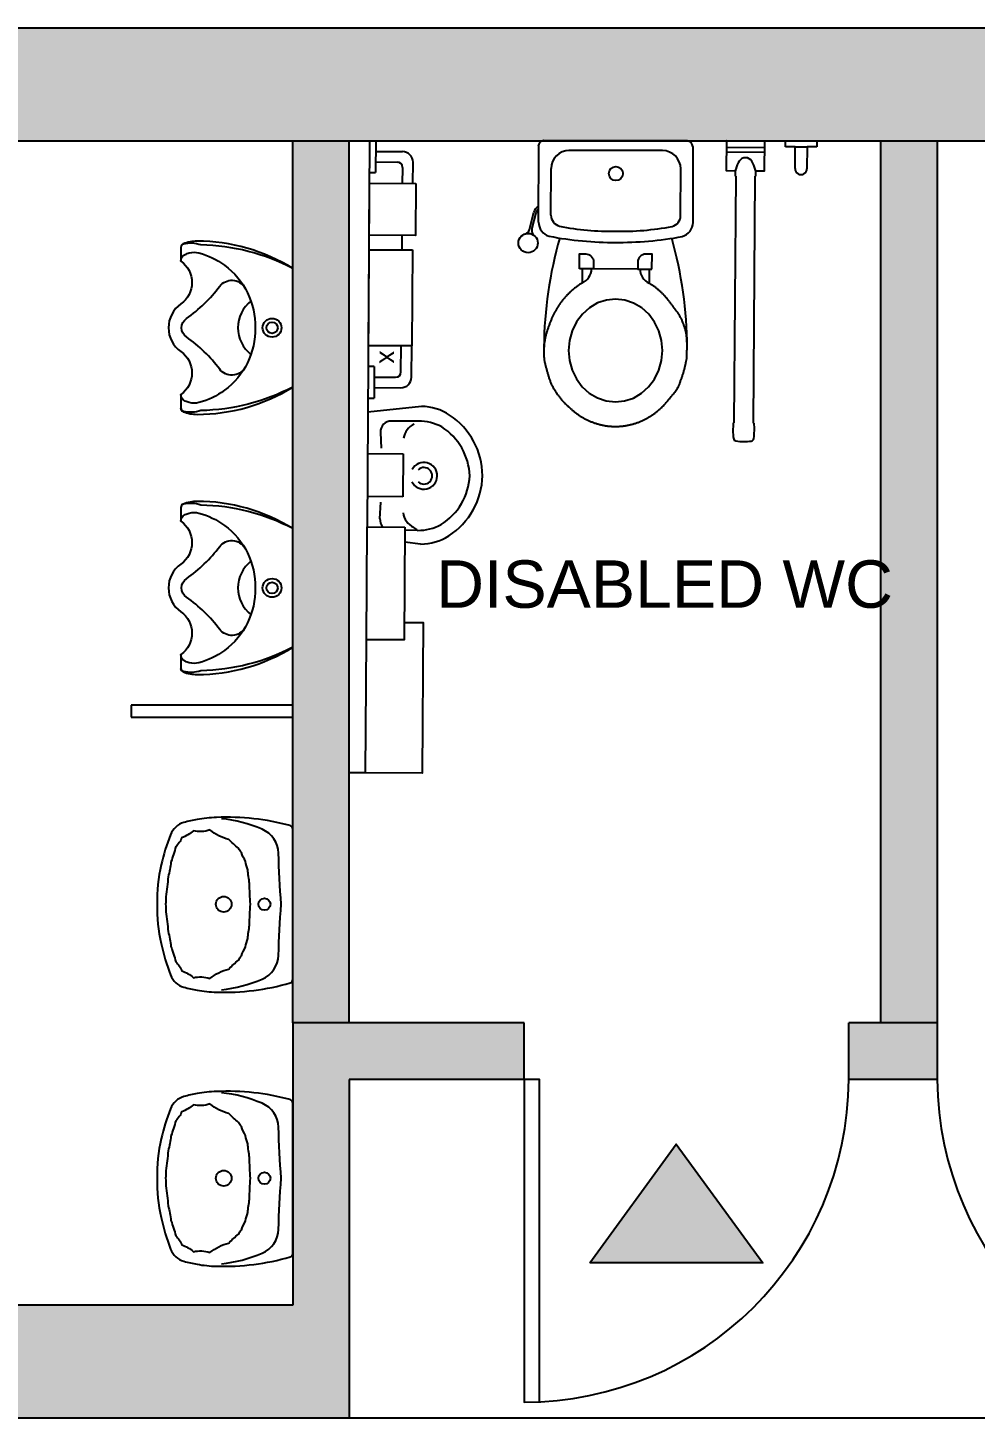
# Model space of a CAD drawing. Extents: x 128652 to 138698, y 161007 to 165865.
# Drawn here: x 131372 to 133887, y 161007 to 164701 of the extents above; entities that cross this region are included whole.
import ezdxf

# ---------------------------------------------------------------- set-up
doc = ezdxf.new("R2010")
doc.units = 0
doc.header["$LTSCALE"] = 25
for name, color, linetype in [('A-DOORS___FRAMES-G', 7, 'CONTINUOUS'), ('A-EXTERNAL_WALLS-G', 7, 'CONTINUOUS'), ('A-GROUND_FLOOR_WALLS', 7, 'CONTINUOUS'), ('A-SANITARY', 7, 'CONTINUOUS'), ('A-TEXT', 7, 'CONTINUOUS'), ('A-WALL_HATCH', 254, 'CONTINUOUS')]:
    doc.layers.add(name, color=color, linetype=linetype)
doc.styles.get("Standard").update_dxf_attribs({"font": 'arial.ttf'})

# ---------------------------------------------------------------- blocks, each defined once
blk = doc.blocks.new('*U2')
at = {"layer": 'A-WALL_HATCH', "linetype": 'CONTINUOUS'}
for points in [[(130285.2, 164402.2), (130285.2, 164701), (132075.2, 164401.8)], [(132075.2, 164401.8), (130285.2, 164701), (132075.2, 164701)], [(132075.2, 164401.8), (132075.2, 164701), (132225.2, 164401.7)], [(132225.2, 164401.7), (132075.2, 164701), (132225.2, 164701)], [(132225.2, 164401.7), (132225.2, 164701), (132689.2, 164401.6)], [(132689.2, 164401.6), (132225.2, 164701), (132689.2, 164701)], [(132689.2, 164401.6), (132689.2, 164701), (133551.2, 164401.4)], [(133551.2, 164401.4), (132689.2, 164701), (133551.2, 164701)], [(133551.2, 164401.4), (133551.2, 164701), (133636.3, 164401.4)], [(133636.3, 164401.4), (133551.2, 164701), (133636.3, 164701)], [(133636.3, 164401.4), (133636.3, 164701), (133786.3, 164401.4)], [(133786.3, 164401.4), (133636.3, 164701), (133786.3, 164701)], [(133786.3, 164401.4), (133786.3, 164701), (134648.3, 164401.1)], [(134648.3, 164401.1), (133786.3, 164701), (134648.3, 164701)], [(133636.3, 162057.3), (133636.3, 164401), (133786.3, 162057.3)], [(133786.3, 162057.3), (133636.3, 164401), (133786.3, 164401)], [(132075.2, 161007.3), (132075.2, 162057.3), (132225.2, 161007.3)], [(132225.2, 161007.3), (132075.2, 162057.3), (132225.2, 162057.3)], [(132225.2, 161907.3), (132225.2, 162057.3), (132689.2, 161907.3)], [(132689.2, 161907.3), (132225.2, 162057.3), (132689.2, 162057.3)], [(133551.2, 161907.3), (133551.2, 162057.3), (133636.3, 161907.3)], [(133636.3, 161907.3), (133551.2, 162057.3), (133636.3, 162057.3)], [(133636.3, 161907.3), (133636.3, 162057.3), (133786.3, 161907.3)], [(133786.3, 161907.3), (133636.3, 162057.3), (133786.3, 162057.3)], [(130285.2, 161007.3), (130285.2, 161307.3), (132075.2, 161007.3)], [(132075.2, 161007.3), (130285.2, 161307.3), (132075.2, 161307.3)]]:
    blk.add_solid(points, dxfattribs=at)
blk = doc.blocks.new('*U4')
at = {"layer": 'A-WALL_HATCH', "linetype": 'CONTINUOUS'}
for points in [[(132075.2, 162057.3), (132075.2, 164401), (132225.2, 162057.3)], [(132225.2, 162057.3), (132075.2, 164401), (132225.2, 164401)]]:
    blk.add_solid(points, dxfattribs=at)
blk = doc.blocks.new('*U7')
at = {"layer": 'A-GROUND_FLOOR_WALLS', "color": 252, "linetype": 'CONTINUOUS'}
for points in [[(133093.4, 161420), (132863.9, 161420), (133093.4, 161735.7)], [(133093.4, 161420), (133093.4, 161735.7), (133322.9, 161420)]]:
    blk.add_solid(points, dxfattribs=at)

msp = doc.modelspace()

# ---------------------------------------------------------------- linework, layer by layer
at = {"layer": 'A-DOORS___FRAMES-G', "linetype": 'CONTINUOUS'}
msp.add_lwpolyline([(132689.2, 161907.3), (132689.2, 161050.1), (132730.1, 161051), (132730.1, 161907.3)], close=True, dxfattribs=at)
for centre, start, end in [((132689.1, 161912.1), 270.004, 359.6811), ((134648.3, 161912.1), 180.3189, 269.996)]:
    msp.add_arc(centre, 862.1, start, end, dxfattribs=at)
at = {"layer": 'A-EXTERNAL_WALLS-G', "color": 7}
for p, q in [((128652.2, 164701), (135142.2, 164701)), ((128927.2, 164401), (135442.2, 164401)), ((132075.2, 161307.3), (130285.2, 161307.3)), ((132225.2, 161007.3), (130135.2, 161007.3))]:
    msp.add_line(p, q, dxfattribs=at)
at = {"layer": 'A-EXTERNAL_WALLS-G'}
for p, q in [((132075.2, 162057.3), (132075.2, 164401)), ((132225.2, 162057.3), (132225.2, 164401)), ((133636.3, 162057.3), (133636.3, 164401)), ((133786.3, 162057.3), (133786.3, 164401)), ((132689.2, 162057.3), (132075.2, 162057.3)), ((132075.2, 162057.3), (132075.2, 161307.3)), ((132689.2, 161907.3), (132689.2, 162057.3)), ((133786.3, 162057.3), (133551.2, 162057.3)), ((133551.2, 161907.3), (133551.2, 162057.3)), ((133786.3, 161907.3), (133786.3, 162057.3)), ((132730.1, 161907.3), (132225.2, 161907.3)), ((132225.2, 161907.3), (132225.2, 161007.3)), ((133786.3, 161907.3), (133551.2, 161907.3)), ((135148.2, 161007.3), (132225.2, 161007.3))]:
    msp.add_line(p, q, dxfattribs=at)
at = {"layer": 'A-SANITARY', "linetype": 'CONTINUOUS'}
for p, q in [((132279.2, 164400.9), (132272.5, 163375.5)), ((132295.8, 164400.9), (132295.2, 164316.9)), ((132295.6, 164372.7), (132366.6, 164372.2)), ((132727.7, 164184.9), (132728.2, 164386.4)), ((133121.9, 164400.5), (132741.9, 164401.3)), ((133055.6, 164374.8), (132808.1, 164375.3)), ((133137.7, 164184), (133138.2, 164385.5)), ((133327.3, 164370), (133227.3, 164370.6)), ((133327.4, 164382.4), (133227.4, 164383.1)), ((133383.2, 164385.1), (133383.3, 164401.5)), ((133409.2, 164384.9), (133383.2, 164385.1)), ((133408.8, 164326.8), (133409.2, 164384.9)), ((133409.2, 164384.9), (133439.8, 164384.7)), ((133440.4, 164384.7), (133440, 164326.6)), ((133466.3, 164384.5), (133440.4, 164384.7)), ((133466.5, 164400.9), (133466.3, 164384.5)), ((132295.4, 164344.7), (132352.4, 164344.3)), ((132366.3, 164329.4), (132366, 164287.4)), ((132366.3, 164330.2), (132366.3, 164329.4)), ((132394, 164287.2), (132394.4, 164344)), ((132279.2, 164317), (132295.2, 164316.9)), ((132760.7, 164203.2), (132760.9, 164327.1)), ((133104.9, 164202.4), (133105.1, 164326.3)), ((133247.3, 163651.4), (133251.9, 164307)), ((133250.4, 164307), (133250.5, 164321)), ((133251.9, 164307), (133250.4, 164307)), ((133301.9, 164306.7), (133297.3, 163651)), ((133303.4, 164306.7), (133301.9, 164306.7)), ((133303.5, 164320.7), (133303.4, 164306.7)), ((132703.7, 164164.9), (132714.9, 164211.1)), ((132710.2, 164164.9), (132721, 164209.6)), ((132365, 164149.4), (132364.7, 164110.9)), ((132843.7, 164060.4), (132843.7, 164022.9)), ((132991.1, 164060), (132873.8, 164060.3)), ((133021.1, 164060), (133021, 164022.5)), ((132362.4, 163786.7), (132362.9, 163855.9)), ((132390.3, 163772.5), (132390.9, 163855.7)), ((132291.5, 163800.9), (132275.3, 163801)), ((132291.5, 163800.9), (132290.9, 163716.9)), ((132291.2, 163745.2), (132362.1, 163744.7)), ((132291.3, 163773.2), (132348.3, 163772.8)), ((132275, 163717), (132290.9, 163716.9)), ((132417.1, 163694.9), (132274.9, 163680.3)), ((132408.7, 163655.9), (132337.2, 163656.4)), ((133244.6, 163651.4), (133247.3, 163651.4)), ((133297.3, 163651), (133300, 163651)), ((132308.1, 163626.3), (132309.9, 163584.3)), ((132273.9, 163569.9), (132367.9, 163569.3)), ((132367.9, 163569.3), (132367.1, 163455.3)), ((132367.1, 163455.3), (132273.1, 163455.9)), ((132306.5, 163396.9), (132308.9, 163440.7)), ((132414.6, 163329.6), (132372.5, 163334.2)), ((132406.6, 163365.9), (132372.8, 163366.2)), ((132075.2, 162901.1), (131646.4, 162901.1)), ((131646.4, 162901.1), (131646.4, 162869.9)), ((131646.4, 162869.9), (132075.2, 162869.9)), ((132268.3, 162721.9), (132225.2, 162721.9))]:
    msp.add_line(p, q, dxfattribs=at)
for points in [[(133250.5, 164320.5), (133227, 164320.6), (133227.5, 164401.6), (133327.5, 164400.9), (133327, 164320), (133303.5, 164320.1)], [(132843.7, 164022.9), (132841.9, 164021.9), (132840.1, 164020.8), (132838.4, 164019.7), (132836.7, 164018.6), (132835, 164017.4), (132833.3, 164016.3), (132831.6, 164015.1), (132829.9, 164013.9), (132828.2, 164012.7), (132826.6, 164011.5), (132824.9, 164010.2), (132823.3, 164009), (132821.7, 164007.7), (132820.1, 164006.4), (132818.6, 164005.1), (132817, 164003.7), (132815.5, 164002.4), (132813.9, 164001), (132812.4, 163999.7), (132810.9, 163998.3), (132809.4, 163996.9), (132808, 163995.4), (132806.5, 163994), (132805.1, 163992.5), (132803.6, 163991.1), (132802.2, 163989.6), (132800.8, 163988.1), (132799.5, 163986.6), (132798.1, 163985.1), (132796.8, 163983.5), (132795.4, 163982), (132794.1, 163980.4), (132792.8, 163978.9), (132791.5, 163977.3), (132790.3, 163975.7), (132789, 163974.1), (132787.8, 163972.4), (132786.6, 163970.8), (132785.4, 163969.2), (132784.2, 163967.5), (132783, 163965.8), (132781.9, 163964.1), (132780.7, 163962.5), (132779.6, 163960.8), (132778.5, 163959), (132777.4, 163957.3), (132776.4, 163955.6), (132775.3, 163953.8), (132774.3, 163952.1), (132773.3, 163950.3), (132772.3, 163948.6), (132771.3, 163946.8), (132770.3, 163945), (132769.4, 163943.2), (132768.4, 163941.4), (132767.5, 163939.6), (132766.6, 163937.7), (132765.7, 163935.9), (132764.9, 163934.1), (132764, 163932.2), (132763.2, 163930.4), (132762.4, 163928.5), (132761.6, 163926.6), (132760.8, 163924.8), (132760, 163922.9), (132759.3, 163921), (132758.5, 163919.1), (132757.8, 163917.2), (132757, 163915.3), (132756.3, 163913.3), (132755.6, 163911.4), (132754.9, 163909.5), (132754.2, 163907.6), (132753.5, 163905.6), (132752.8, 163903.7), (132752.1, 163901.7), (132751.5, 163899.8), (132750.8, 163897.8), (132750.2, 163895.8), (132749.6, 163893.9), (132749, 163891.9), (132748.4, 163889.9), (132747.8, 163887.9), (132747.3, 163886), (132746.8, 163884), (132746.3, 163882), (132745.8, 163880), (132745.4, 163878), (132745, 163876), (132744.6, 163874), (132744.2, 163872), (132743.9, 163869.9), (132743.6, 163867.9), (132743.3, 163865.9), (132743, 163863.9), (132742.8, 163861.9), (132742.6, 163859.9), (132742.4, 163857.9), (132742.3, 163855.9), (132742.2, 163853.9), (132742, 163851.9), (132742, 163850), (132741.9, 163848.1), (132741.8, 163846.2), (132741.8, 163844.3), (132741.8, 163842.5), (132741.7, 163840.7), (132741.7, 163839), (132741.8, 163837.3), (132741.8, 163835.6), (132741.8, 163834), (132741.8, 163832.5), (132741.9, 163831), (132741.9, 163829.5), (132742, 163828.2), (132742.1, 163826.9), (132742.1, 163825.7), (132742.2, 163824.5), (132742.3, 163823.5), (132742.3, 163822.5), (132742.4, 163821.6), (132742.5, 163820.7), (132742.5, 163820), (132742.6, 163819.2), (132742.7, 163818.3), (132742.9, 163817.3), (132743.1, 163816.3), (132743.3, 163815.1), (132743.6, 163813.9), (132743.8, 163812.6), (132744.1, 163811.3), (132744.5, 163809.9), (132744.8, 163808.4), (132745.2, 163806.9), (132745.6, 163805.3), (132746, 163803.7), (132746.4, 163802), (132746.9, 163800.3), (132747.4, 163798.5), (132747.9, 163796.7), (132748.4, 163794.8), (132748.9, 163792.9), (132749.4, 163791), (132750, 163789), (132750.5, 163787.1), (132751.1, 163785.1), (132751.7, 163783), (132752.3, 163781), (132752.9, 163778.9), (132753.5, 163776.9), (132754.1, 163774.8), (132754.7, 163772.7), (132755.3, 163770.7), (132756, 163768.7), (132756.6, 163766.7), (132757.3, 163764.7), (132758.1, 163762.7), (132758.8, 163760.7), (132759.6, 163758.7), (132760.5, 163756.7), (132761.4, 163754.7), (132762.3, 163752.7), (132763.3, 163750.6), (132764.3, 163748.6), (132765.5, 163746.5), (132766.6, 163744.4), (132767.9, 163742.3), (132769.2, 163740.2), (132770.6, 163738), (132772.1, 163735.7), (132773.6, 163733.5), (132775.1, 163731.4), (132776.5, 163729.2), (132778, 163727.2), (132779.4, 163725.2), (132780.8, 163723.3), (132782.1, 163721.4), (132783.5, 163719.6), (132784.8, 163717.8), (132786.1, 163716.1), (132787.5, 163714.4), (132788.8, 163712.8), (132790.1, 163711.3), (132791.4, 163709.8), (132792.7, 163708.3), (132794, 163706.9), (132795.3, 163705.5), (132796.7, 163704.2), (132798, 163702.9), (132799.4, 163701.6), (132800.8, 163700.3), (132802.2, 163699), (132803.6, 163697.7), (132805, 163696.4), (132806.4, 163695), (132807.9, 163693.7), (132809.4, 163692.4), (132810.8, 163691), (132812.3, 163689.6), (132813.9, 163688.3), (132815.4, 163687), (132816.9, 163685.6), (132818.5, 163684.3), (132820.1, 163683), (132821.7, 163681.7), (132823.3, 163680.4), (132824.9, 163679.1), (132826.5, 163677.9), (132828.2, 163676.7), (132829.8, 163675.5), (132831.5, 163674.3), (132833.2, 163673.1), (132834.9, 163671.9), (132836.6, 163670.8), (132838.3, 163669.7), (132840.1, 163668.6), (132841.8, 163667.5), (132843.6, 163666.4), (132845.4, 163665.4), (132847.2, 163664.4), (132849, 163663.4), (132850.8, 163662.4), (132852.6, 163661.4), (132854.5, 163660.5), (132856.3, 163659.6), (132858.2, 163658.7), (132860.1, 163657.8), (132861.9, 163657), (132863.8, 163656.1), (132865.7, 163655.3), (132867.7, 163654.5), (132869.6, 163653.8), (132871.5, 163653), (132873.5, 163652.3), (132875.4, 163651.6), (132877.4, 163650.9), (132879.4, 163650.3), (132881.3, 163649.6), (132883.3, 163649), (132885.3, 163648.5), (132887.3, 163647.9), (132889.3, 163647.4), (132891.4, 163646.9), (132893.4, 163646.4), (132895.4, 163645.9), (132897.5, 163645.5), (132899.5, 163645.1), (132901.5, 163644.7), (132903.6, 163644.3), (132905.7, 163644), (132907.7, 163643.7), (132909.8, 163643.4), (132911.9, 163643.1), (132913.9, 163642.9), (132916, 163642.7), (132918.1, 163642.5), (132920.2, 163642.4), (132922.2, 163642.2), (132924.3, 163642.1), (132926.4, 163642), (132928.5, 163642), (132930.6, 163642), (132932.7, 163642), (132934.8, 163642), (132936.8, 163642), (132938.9, 163642.1), (132941, 163642.2), (132943.1, 163642.3), (132945.2, 163642.5), (132947.3, 163642.7), (132949.3, 163642.9), (132951.4, 163643.1), (132953.5, 163643.3), (132955.6, 163643.6), (132957.6, 163643.9), (132959.7, 163644.2), (132961.7, 163644.6), (132963.8, 163645), (132965.8, 163645.4), (132967.9, 163645.8), (132969.9, 163646.3), (132971.9, 163646.7), (132973.9, 163647.2), (132975.9, 163647.8), (132978, 163648.3), (132980, 163648.9), (132981.9, 163649.5), (132983.9, 163650.1), (132985.9, 163650.8), (132987.9, 163651.4), (132989.8, 163652.1), (132991.8, 163652.8), (132993.7, 163653.6), (132995.6, 163654.3), (132997.6, 163655.1), (132999.5, 163655.9), (133001.4, 163656.7), (133003.3, 163657.6), (133005.1, 163658.5), (133007, 163659.4), (133008.9, 163660.3), (133010.7, 163661.2), (133012.5, 163662.2), (133014.4, 163663.1), (133016.2, 163664.1), (133018, 163665.1), (133019.7, 163666.2), (133021.5, 163667.2), (133023.3, 163668.3), (133025, 163669.4), (133026.7, 163670.5), (133028.5, 163671.6), (133030.2, 163672.8), (133031.9, 163674), (133033.5, 163675.2), (133035.2, 163676.4), (133036.9, 163677.6), (133038.5, 163678.8), (133040.1, 163680.1), (133041.7, 163681.4), (133043.3, 163682.6), (133044.9, 163684), (133046.5, 163685.3), (133048, 163686.6), (133049.5, 163688), (133051.1, 163689.3), (133052.6, 163690.7), (133054.1, 163692.1), (133055.5, 163693.6), (133057, 163695), (133058.4, 163696.4), (133059.9, 163697.9), (133061.3, 163699.4), (133062.7, 163700.9), (133064.1, 163702.4), (133065.4, 163703.9), (133066.8, 163705.4), (133068.1, 163707), (133069.4, 163708.5), (133070.8, 163710.1), (133072.1, 163711.7), (133073.4, 163713.3), (133074.7, 163714.9), (133076.1, 163716.5), (133077.4, 163718.1), (133078.8, 163719.8), (133080.1, 163721.4), (133081.5, 163723.1), (133082.9, 163724.8), (133084.5, 163726.7), (133086.2, 163728.8), (133087.9, 163731.1), (133089.7, 163733.4), (133091.4, 163735.9), (133093.2, 163738.3), (133094.8, 163740.8), (133096.4, 163743.2), (133097.8, 163745.6), (133099.1, 163747.8), (133100.1, 163749.9), (133101, 163751.8), (133101.6, 163753.6), (133102.3, 163755.5), (133102.9, 163757.3), (133103.6, 163759.1), (133104.3, 163761), (133104.9, 163762.8), (133105.6, 163764.7), (133106.3, 163766.5), (133107, 163768.4), (133107.6, 163770.3), (133108.3, 163772.1), (133109, 163774), (133109.6, 163775.9), (133110.2, 163777.8), (133110.9, 163779.7), (133111.5, 163781.7), (133112.1, 163783.6), (133112.6, 163785.5), (133113.2, 163787.4), (133113.7, 163789.4), (133114.2, 163791.3), (133114.7, 163793.3), (133115.2, 163795.2), (133115.6, 163797.2), (133116.1, 163799.1), (133116.5, 163801), (133117, 163802.9), (133117.4, 163804.8), (133117.8, 163806.6), (133118.2, 163808.4), (133118.6, 163810.1), (133119, 163811.7), (133119.3, 163813.3), (133119.6, 163814.8), (133119.9, 163816.2), (133120.2, 163817.5), (133120.4, 163818.7), (133120.7, 163819.9), (133120.9, 163820.9), (133121, 163821.7), (133121.2, 163822.5), (133121.3, 163823.1), (133121.3, 163823.5), (133121.4, 163823.9), (133121.4, 163824.4), (133121.4, 163825), (133121.5, 163825.8), (133121.5, 163826.7), (133121.5, 163827.7), (133121.6, 163828.9), (133121.6, 163830.1), (133121.6, 163831.5), (133121.6, 163832.9), (133121.7, 163834.5), (133121.7, 163836.1), (133121.7, 163837.8), (133121.7, 163839.6), (133121.7, 163841.4), (133121.7, 163843.3), (133121.8, 163845.2), (133121.8, 163847.2), (133121.8, 163849.1), (133121.8, 163851.2), (133121.8, 163853.2), (133121.8, 163855.2), (133121.8, 163857.2), (133121.8, 163859.3), (133121.8, 163861.3), (133121.8, 163863.3), (133121.8, 163865.3), (133121.7, 163867.3), (133121.6, 163869.4), (133121.6, 163871.4), (133121.4, 163873.4), (133121.3, 163875.4), (133121.2, 163877.4), (133121, 163879.4), (133120.8, 163881.4), (133120.5, 163883.4), (133120.3, 163885.4), (133120, 163887.4), (133119.6, 163889.3), (133119.3, 163891.3), (133118.9, 163893.3), (133118.4, 163895.3), (133117.9, 163897.2), (133117.4, 163899.2), (133116.8, 163901.2), (133116.2, 163903.1), (133115.6, 163905.1), (133114.9, 163907), (133114.3, 163908.9), (133113.6, 163910.9), (133113, 163912.8), (133112.3, 163914.7), (133111.6, 163916.6), (133110.8, 163918.5), (133110.1, 163920.4), (133109.3, 163922.3), (133108.5, 163924.2), (133107.7, 163926.1), (133106.8, 163928), (133105.9, 163929.8), (133104.9, 163931.7), (133103.9, 163933.5), (133102.9, 163935.4), (133101.8, 163937.2), (133100.7, 163939), (133099.5, 163940.9), (133098.3, 163942.7), (133097, 163944.5), (133095.6, 163946.3), (133094.2, 163948.1), (133092.8, 163949.8), (133091.5, 163951.6), (133090.2, 163953.4), (133088.9, 163955.1), (133087.6, 163956.8), (133086.3, 163958.6), (133085.1, 163960.3), (133083.9, 163962), (133082.6, 163963.7), (133081.4, 163965.4), (133080.2, 163967), (133079, 163968.7), (133077.8, 163970.4), (133076.5, 163972), (133075.3, 163973.6), (133074.1, 163975.2), (133072.8, 163976.8), (133071.5, 163978.4), (133070.2, 163980), (133068.9, 163981.6), (133067.6, 163983.1), (133066.3, 163984.7), (133064.9, 163986.2), (133063.5, 163987.7), (133062.2, 163989.2), (133060.7, 163990.7), (133059.3, 163992.2), (133057.9, 163993.6), (133056.4, 163995.1), (133055, 163996.5), (133053.5, 163997.9), (133052, 163999.3), (133050.5, 164000.7), (133049, 164002), (133047.4, 164003.4), (133045.9, 164004.7), (133044.3, 164006), (133042.7, 164007.3), (133041.1, 164008.6), (133039.5, 164009.9), (133037.9, 164011.2), (133036.2, 164012.4), (133034.6, 164013.6), (133032.9, 164014.8), (133031.2, 164016), (133029.5, 164017.1), (133027.8, 164018.3), (133026.1, 164019.4), (133024.3, 164020.5), (133022.7, 164021.5), (133021.4, 164022.3), (133020.5, 164022.9), (133020.3, 164023), (133021, 164022.5)], [(132371.1, 163121.2), (132421.1, 163120.9), (132418.3, 162720.9), (132268.3, 162721.9), (132270.8, 163075.5)]]:
    msp.add_lwpolyline(points, dxfattribs=at)
for points in [[(132402, 164287.2), (132401, 164149.2), (132278, 164150), (132279, 164288)], [(132392.7, 164110.7), (132390.9, 163855.7), (132275.9, 163856.5), (132277.8, 164111.5)], [(132931.6, 163707.1), (132956, 163709.7), (132979.4, 163717.4), (133001, 163730), (133019.9, 163746.9), (133035.4, 163767.6), (133047, 163791.1), (133054.1, 163816.8), (133056.6, 163843.4), (133054.3, 163870), (133047.2, 163895.7), (133035.8, 163919.3), (133020.3, 163940.1), (133001.5, 163957.1), (132979.9, 163969.8), (132956.6, 163977.6), (132932.3, 163980.3), (132907.9, 163977.7), (132884.5, 163970), (132863, 163957.4), (132844, 163940.5), (132828.5, 163919.8), (132816.9, 163896.2), (132809.8, 163870.6), (132807.3, 163844), (132809.6, 163817.3), (132816.7, 163791.7), (132828.1, 163768), (132843.6, 163747.3), (132862.4, 163730.3), (132884, 163717.6), (132907.3, 163709.8)], [(132372.8, 163374.8), (132370.7, 163074.8), (132270.7, 163075.5), (132272.8, 163375.5)]]:
    msp.add_lwpolyline(points, close=True, dxfattribs=at)
for points in [[(131745.2, 163904.1, 0.244336), (131778.1, 163840.8, -0.519698), (131778.1, 163727.1), (131778.1, 163690.5, 0.306627), (131784.4, 163681.2, 0.095437), (131821.1, 163674.1, 0.139862), (132075.2, 163746.6), (132075.2, 163904.1), (132075.2, 164061.6, 0.139862), (131821.1, 164134.1, 0.095437), (131784.4, 164127, 0.306627), (131778.1, 164117.7), (131778.1, 164081.1, -0.519698), (131778.1, 163967.4, 0.244336)], [(131745.2, 163904.1, 0.244336), (131778.1, 163840.8, -0.519698), (131778.1, 163727.1), (131778.1, 163690.5, 0.306627), (131784.4, 163681.2, 0.095437), (131821.1, 163674.1, 0.139862), (132075.2, 163746.6), (132075.2, 163904.1), (132075.2, 164061.6, 0.139862), (131821.1, 164134.1, 0.095437), (131784.4, 164127, 0.306627), (131778.1, 164117.7), (131778.1, 164081.1, -0.519698), (131778.1, 163967.4, 0.244336)], [(131745.2, 163904.1, 0.244336), (131778.1, 163840.8, -0.519698), (131778.1, 163727.1), (131778.1, 163690.5, 0.306627), (131784.4, 163681.2, 0.095437), (131821.1, 163674.1, 0.139862), (132075.2, 163746.6), (132075.2, 163904.1), (132075.2, 164061.6, 0.139862), (131821.1, 164134.1, 0.095437), (131784.4, 164127, 0.306627), (131778.1, 164117.7), (131778.1, 164081.1, -0.519698), (131778.1, 163967.4, 0.244336)], [(131745.2, 163904.1, 0.244336), (131778.1, 163840.8, -0.519698), (131778.1, 163727.1), (131778.1, 163690.5, 0.306627), (131784.4, 163681.2, 0.095437), (131821.1, 163674.1, 0.139862), (132075.2, 163746.6), (132075.2, 163904.1), (132075.2, 164061.6, 0.139862), (131821.1, 164134.1, 0.095437), (131784.4, 164127, 0.306627), (131778.1, 164117.7), (131778.1, 164081.1, -0.519698), (131778.1, 163967.4, 0.244336)], [(132836.1, 164060.4), (132836.2, 164100.2), (132852.9, 164100.2, -0.414214), (132873.8, 164079.2), (132873.8, 164060.3)], [(133028.8, 164059.9), (133028.9, 164099.8), (133012.1, 164099.8, 0.414214), (132991.1, 164078.9), (132991.1, 164060)], [(131745.2, 163213, 0.244336), (131778.1, 163149.7, -0.519698), (131778.1, 163035.9), (131778.1, 162999.3, 0.306627), (131784.4, 162990, 0.095437), (131821.1, 162983, 0.139862), (132075.2, 163055.5), (132075.2, 163213), (132075.2, 163370.5, 0.139862), (131821.1, 163443, 0.095437), (131784.4, 163435.9, 0.306627), (131778.1, 163426.6), (131778.1, 163390, -0.519698), (131778.1, 163276.2, 0.244336)], [(131745.2, 163213, 0.244336), (131778.1, 163149.7, -0.519698), (131778.1, 163035.9), (131778.1, 162999.3, 0.306627), (131784.4, 162990, 0.095437), (131821.1, 162983, 0.139862), (132075.2, 163055.5), (132075.2, 163213), (132075.2, 163370.5, 0.139862), (131821.1, 163443, 0.095437), (131784.4, 163435.9, 0.306627), (131778.1, 163426.6), (131778.1, 163390, -0.519698), (131778.1, 163276.2, 0.244336)], [(131745.2, 163213, 0.244336), (131778.1, 163149.7, -0.519698), (131778.1, 163035.9), (131778.1, 162999.3, 0.306627), (131784.4, 162990, 0.095437), (131821.1, 162983, 0.139862), (132075.2, 163055.5), (132075.2, 163213), (132075.2, 163370.5, 0.139862), (131821.1, 163443, 0.095437), (131784.4, 163435.9, 0.306627), (131778.1, 163426.6), (131778.1, 163390, -0.519698), (131778.1, 163276.2, 0.244336)], [(131745.2, 163213, 0.244336), (131778.1, 163149.7, -0.519698), (131778.1, 163035.9), (131778.1, 162999.3, 0.306627), (131784.4, 162990, 0.095437), (131821.1, 162983, 0.139862), (132075.2, 163055.5), (132075.2, 163213), (132075.2, 163370.5, 0.139862), (131821.1, 163443, 0.095437), (131784.4, 163435.9, 0.306627), (131778.1, 163426.6), (131778.1, 163390, -0.519698), (131778.1, 163276.2, 0.244336)], [(132075.2, 162372.7), (132075.2, 162572.8, 0.334037), (132068.5, 162581.6, 0.07779), (131872.9, 162603.1, 0.036824), (131821, 162597.8, 0.024752), (131786.1, 162589.8, 0.238328), (131750.8, 162557.4, 0.035567), (131725.7, 162477.2, 0.067923), (131715.2, 162372.7, 0.067923), (131725.7, 162268.3, 0.034252), (131750.8, 162184.7, 0.238328), (131786.1, 162152.3, 0.024752), (131821, 162144.3, 0.036824), (131872.9, 162139, 0.077634), (132068.5, 162163.8, 0.334037), (132075.2, 162172.7)], [(131938.9, 162235.2, -0.035691), (131949.8, 162259.4, -0.041501), (131955.9, 162281.4, -0.028151), (131960.6, 162317.5, -0.018529), (131962.7, 162372.7, -0.018529), (131960.6, 162428, -0.028151), (131955.9, 162464.1, -0.041501), (131949.8, 162486.1, -0.035691), (131938.9, 162510.2, -0.068516), (131930.9, 162521.2, -0.026813), (131905.4, 162544.9, -0.114148), (131855.2, 162570.2, -0.147339), (131811.3, 162567.9, -0.097108), (131780.7, 162549.6, -0.121016), (131764.5, 162525.7, -0.027989), (131751.9, 162485.1, -0.02959), (131744.4, 162445.6, -0.00857), (131738.6, 162392.6, -0.023053), (131737.7, 162372.7, -0.023053), (131738.6, 162352.9, -0.00857), (131744.4, 162299.9, -0.02959), (131751.9, 162260.3, -0.027989), (131764.5, 162219.7, -0.121016), (131780.7, 162195.9, -0.097108), (131811.3, 162177.5, -0.147339), (131855.2, 162175.2, -0.114148), (131905.4, 162200.6, -0.026813), (131930.9, 162224.2, -0.068516)], [(132075.2, 161644.7), (132075.2, 161844.8, 0.334037), (132068.5, 161853.6, 0.07779), (131872.9, 161875.1, 0.036824), (131821, 161869.7, 0.024752), (131786.1, 161861.7, 0.238328), (131750.8, 161829.4, 0.035567), (131725.7, 161749.2, 0.067923), (131715.2, 161644.7, 0.067923), (131725.7, 161540.2, 0.034252), (131750.8, 161456.7, 0.238328), (131786.1, 161424.3, 0.024752), (131821, 161416.3, 0.036824), (131872.9, 161411, 0.077634), (132068.5, 161435.8, 0.334037), (132075.2, 161444.7)], [(131938.9, 161507.2, -0.035691), (131949.8, 161531.4, -0.041501), (131955.9, 161553.4, -0.028151), (131960.6, 161589.5, -0.018529), (131962.7, 161644.7, -0.018529), (131960.6, 161700, -0.028151), (131955.9, 161736.1, -0.041501), (131949.8, 161758.1, -0.035691), (131938.9, 161782.2, -0.068516), (131930.9, 161793.2, -0.026813), (131905.4, 161816.9, -0.114148), (131855.2, 161842.2, -0.147339), (131811.3, 161839.9, -0.097108), (131780.7, 161821.6, -0.121016), (131764.5, 161797.7, -0.027989), (131751.9, 161757.1, -0.02959), (131744.4, 161717.6, -0.00857), (131738.6, 161664.5, -0.023053), (131737.7, 161644.7, -0.023053), (131738.6, 161624.9, -0.00857), (131744.4, 161571.8, -0.02959), (131751.9, 161532.3, -0.027989), (131764.5, 161491.7, -0.121016), (131780.7, 161467.9, -0.097108), (131811.3, 161449.5, -0.147339), (131855.2, 161447.2, -0.114148), (131905.4, 161472.5, -0.026813), (131930.9, 161496.2, -0.068516)]]:
    msp.add_lwpolyline(points, format="xyb", close=True, dxfattribs=at)
for points in [[(132075.2, 164061.6, 0.116397), (131831.4, 164124, 0.142928), (131784.7, 164126.2, 0.345926), (131778.1, 164117.7)], [(131778.1, 164081.1, -0.289423), (131789.2, 164098.8, -0.046686), (131800.5, 164102.9, -0.12966), (131826, 164102.9, -0.094819), (131894, 164070.3, -0.244483), (131975.2, 163904.1, -0.244483), (131894, 163737.9, -0.094819), (131826, 163705.3, -0.12966), (131800.5, 163705.3, -0.046686), (131789.2, 163709.4, -0.289423), (131778.1, 163727.1, -0.289423)], [(131778.1, 164081.1, -0.289423), (131789.2, 164098.8, -0.046686), (131800.5, 164102.9, -0.12966), (131826, 164102.9, -0.094819), (131894, 164070.3, -0.244483), (131975.2, 163904.1, -0.244483), (131894, 163737.9, -0.094819), (131826, 163705.3, -0.12966), (131800.5, 163705.3, -0.046686), (131789.2, 163709.4, -0.289423), (131778.1, 163727.1, -0.289423)], [(131778.1, 164081.1, -0.289423), (131789.2, 164098.8, -0.046686), (131800.5, 164102.9, -0.12966), (131826, 164102.9, -0.094819), (131894, 164070.3, -0.244483), (131975.2, 163904.1, -0.244483), (131894, 163737.9, -0.094819), (131826, 163705.3, -0.12966), (131800.5, 163705.3, -0.046686), (131789.2, 163709.4, -0.289423), (131778.1, 163727.1, -0.289423)], [(131947.8, 163797.8, -0.53501), (131881.3, 163793.9, 0.077428), (131792.9, 163879.6, -0.243642), (131780.2, 163904.1, -0.243642), (131792.9, 163928.6, 0.077428), (131881.3, 164014.3, -0.53501), (131947.8, 164010.4)], [(131947.8, 163797.8, -0.53501), (131881.3, 163793.9, 0.077428), (131792.9, 163879.6, -0.243642), (131780.2, 163904.1, -0.243642), (131792.9, 163928.6, 0.077428), (131881.3, 164014.3, -0.53501), (131947.8, 164010.4)], [(132075.2, 163746.6, -0.116397), (131831.4, 163684.2, -0.142928), (131784.7, 163682, -0.345926), (131778.1, 163690.5)], [(132075.2, 163370.5, 0.116397), (131831.4, 163432.9, 0.142928), (131784.7, 163435.1, 0.345926), (131778.1, 163426.6)], [(131778.1, 163390, -0.289423), (131789.2, 163407.6, -0.046686), (131800.5, 163411.8, -0.12966), (131826, 163411.7, -0.094819), (131894, 163379.1, -0.244483), (131975.2, 163213, -0.244483), (131894, 163046.8, -0.094819), (131826, 163014.2, -0.12966), (131800.5, 163014.1, -0.046686), (131789.2, 163018.3, -0.289423), (131778.1, 163035.9, -0.289423)], [(131778.1, 163390, -0.289423), (131789.2, 163407.6, -0.046686), (131800.5, 163411.8, -0.12966), (131826, 163411.7, -0.094819), (131894, 163379.1, -0.244483), (131975.2, 163213, -0.244483), (131894, 163046.8, -0.094819), (131826, 163014.2, -0.12966), (131800.5, 163014.1, -0.046686), (131789.2, 163018.3, -0.289423), (131778.1, 163035.9, -0.289423)], [(131778.1, 163390, -0.289423), (131789.2, 163407.6, -0.046686), (131800.5, 163411.8, -0.12966), (131826, 163411.7, -0.094819), (131894, 163379.1, -0.244483), (131975.2, 163213, -0.244483), (131894, 163046.8, -0.094819), (131826, 163014.2, -0.12966), (131800.5, 163014.1, -0.046686), (131789.2, 163018.3, -0.289423), (131778.1, 163035.9, -0.289423)], [(131947.8, 163106.7, -0.53501), (131881.3, 163102.8, 0.077428), (131792.9, 163188.4, -0.243642), (131780.2, 163213, -0.243642), (131792.9, 163237.5, 0.077428), (131881.3, 163323.1, -0.53501), (131947.8, 163319.2)], [(131947.8, 163106.7, -0.53501), (131881.3, 163102.8, 0.077428), (131792.9, 163188.4, -0.243642), (131780.2, 163213, -0.243642), (131792.9, 163237.5, 0.077428), (131881.3, 163323.1, -0.53501), (131947.8, 163319.2)], [(132075.2, 163055.5, -0.116397), (131831.4, 162993, -0.142928), (131784.7, 162990.9, -0.345926), (131778.1, 162999.3)], [(131885.6, 162145.4, 0.073872), (131993.9, 162173.7, 0.291135), (132037.2, 162236.8, -0.007583), (132044.3, 162372.7, -0.007583), (132037.2, 162508.6, 0.291135), (131993.9, 162571.8, 0.073872), (131885.6, 162600)], [(131885.6, 161417.4, 0.073872), (131993.9, 161445.6, 0.291135), (132037.2, 161508.8, -0.007583), (132044.3, 161644.7, -0.007583), (132037.2, 161780.6, 0.291135), (131993.9, 161843.8, 0.073872), (131885.6, 161872)]]:
    msp.add_lwpolyline(points, format="xyb", dxfattribs=at)
for centre, radius in [((132933, 164313.8), 18.8), ((132699.9, 164129.2), 25.7), ((132020.2, 163904.1), 25), ((132020.2, 163904.1), 25), ((132020.2, 163904.1), 15), ((132020.2, 163904.1), 15), ((132020.2, 163213), 25), ((132020.2, 163213), 25), ((132020.2, 163213), 15), ((132020.2, 163213), 15), ((131891.9, 162372.7), 20.7), ((131999.9, 162372.7), 15.8), ((131891.9, 161644.7), 20.7), ((131999.9, 161644.7), 15.8)]:
    msp.add_circle(centre, radius, dxfattribs=at)
for centre, radius, start, end in [((132366.4, 164344.2), 28, 359.5932, 89.5932), ((132741.9, 164386.3), 15, 89.8724, 179.8724), ((132809.3, 164327), 48.3, 89.8724, 179.8724), ((133056.8, 164326.4), 48.3, 359.8724, 89.8724), ((133121.9, 164385.5), 15, 359.8724, 89.8724), ((132352.3, 164330.3), 14, 359.5932, 89.5932), ((133318.9, 164308.4), 70, 146.7641, 165.5818), ((133277.1, 164335.8), 20, 32.4391, 146.7641), ((133234.9, 164309), 70, 13.6215, 32.4391), ((133270.5, 164320.9), 20, 165.5818, 179.6016), ((133283.5, 164320.8), 20, 359.6016, 13.6215), ((133424.4, 164326.7), 15.6, 179.5932, 359.5933), ((132737.4, 164205.6), 23.2, 115.8027, 166.4041), ((132737.4, 164205.6), 16.8, 124.7367, 166.4041), ((132766.7, 164184.8), 39, 179.8724, 254.1497), ((132790.7, 164203.1), 30, 179.8724, 255.7862), ((133074.9, 164202.5), 30, 283.9587, 359.8724), ((133098.7, 164184.1), 39, 285.5952, 359.8724), ((132689.1, 164168.4), 15, 285.4445, 346.4041), ((132724.8, 164161.4), 15, 166.4041, 232.3013), ((132927.1, 165032.2), 901.3, 259.0632, 270.3722), ((132917.1, 164831), 670.4, 258.4839, 271.2893), ((132939.9, 165056), 925.2, 269.3864, 280.5408), ((132949.2, 164851), 690.5, 268.476, 281.0937), ((133810.7, 163845.4), 1068.7, 163.8473, 179.5902), ((132053.3, 163849.3), 1068.7, 0.1546, 15.9005), ((132825, 164062.3), 43.6, 295.3921, 357.3549), ((133039.9, 164061.8), 43.6, 182.39, 244.3528), ((132020.2, 163904.1), 90.5, 128.3252, 231.6748), ((132348.4, 163786.8), 14, 269.5932, 359.5932), ((132362.3, 163772.7), 28, 269.5932, 359.5932), ((132416.2, 163558.4), 136.6, 56.4617, 89.6016), ((132384, 163509.9), 194.8, 0.3773, 56.4617), ((132337, 163627.5), 28.9, 89.6016, 182.3256), ((132418.9, 163602.1), 50.5, 115.0571, 169.59), ((132410.5, 163529.5), 126.5, 61.5787, 90.8431), ((132384.1, 163504.9), 161, 2.1093, 57.4693), ((133453.7, 163632.4), 210, 174.8113, 185.9976), ((133090.6, 163634.9), 210, 353.2056, 4.392), ((133252.9, 163611.3), 8, 185.9976, 261.244), ((133272.9, 163741.8), 140, 261.244, 277.9592), ((133291.2, 163611.1), 8, 277.9592, 353.2056), ((132423.2, 163510.8), 35.4, 206.3091, 151.3608), ((132423.2, 163510.8), 22.1, 225.5562, 133.6471), ((132383.4, 163519), 161.9, 301.9075, 357.1133), ((132384, 163515.1), 194.8, 302.7415, 358.826), ((132419.8, 163420.9), 52.6, 189.2467, 242.6507), ((132335.4, 163395.4), 28.9, 176.8776, 224.2544), ((132447.1, 163431.7), 77.2, 228.2024, 238.4024), ((132407.7, 163493.6), 127.7, 269.5306, 298.6571), ((132415.5, 163466.2), 136.6, 269.6016, 302.7415), ((132020.2, 163213), 90.5, 128.3252, 231.6748)]:
    msp.add_arc(centre, radius, start, end, dxfattribs=at)
at = {"layer": 'A-TEXT'}
msp.add_lwpolyline([(132863.9, 161420), (133093.4, 161735.7), (133322.9, 161420), (132863.9, 161420)], dxfattribs=at)

# ---------------------------------------------------------------- block references
at = {"layer": 'A-GROUND_FLOOR_WALLS', "color": 252}
msp.add_blockref('*U7', (0, 0), dxfattribs=at)
at = {"layer": 'A-WALL_HATCH'}
for name in ['*U2', '*U4']:
    msp.add_blockref(name, (0, 0), dxfattribs=at)

# ---------------------------------------------------------------- texts
at = {"layer": 'A-SANITARY', "linetype": 'CONTINUOUS', "oblique": 360, "text_generation_flag": 4}
msp.add_text('x', height=50, rotation=89.5932, dxfattribs=at).set_placement((132305.3, 163808.8))
at = {"layer": 'A-TEXT', "linetype": 'CONTINUOUS'}
msp.add_text('DISABLED WC', height=126, dxfattribs=at).set_placement((132455.8, 163160.2))

doc.saveas('drawing.dxf')
